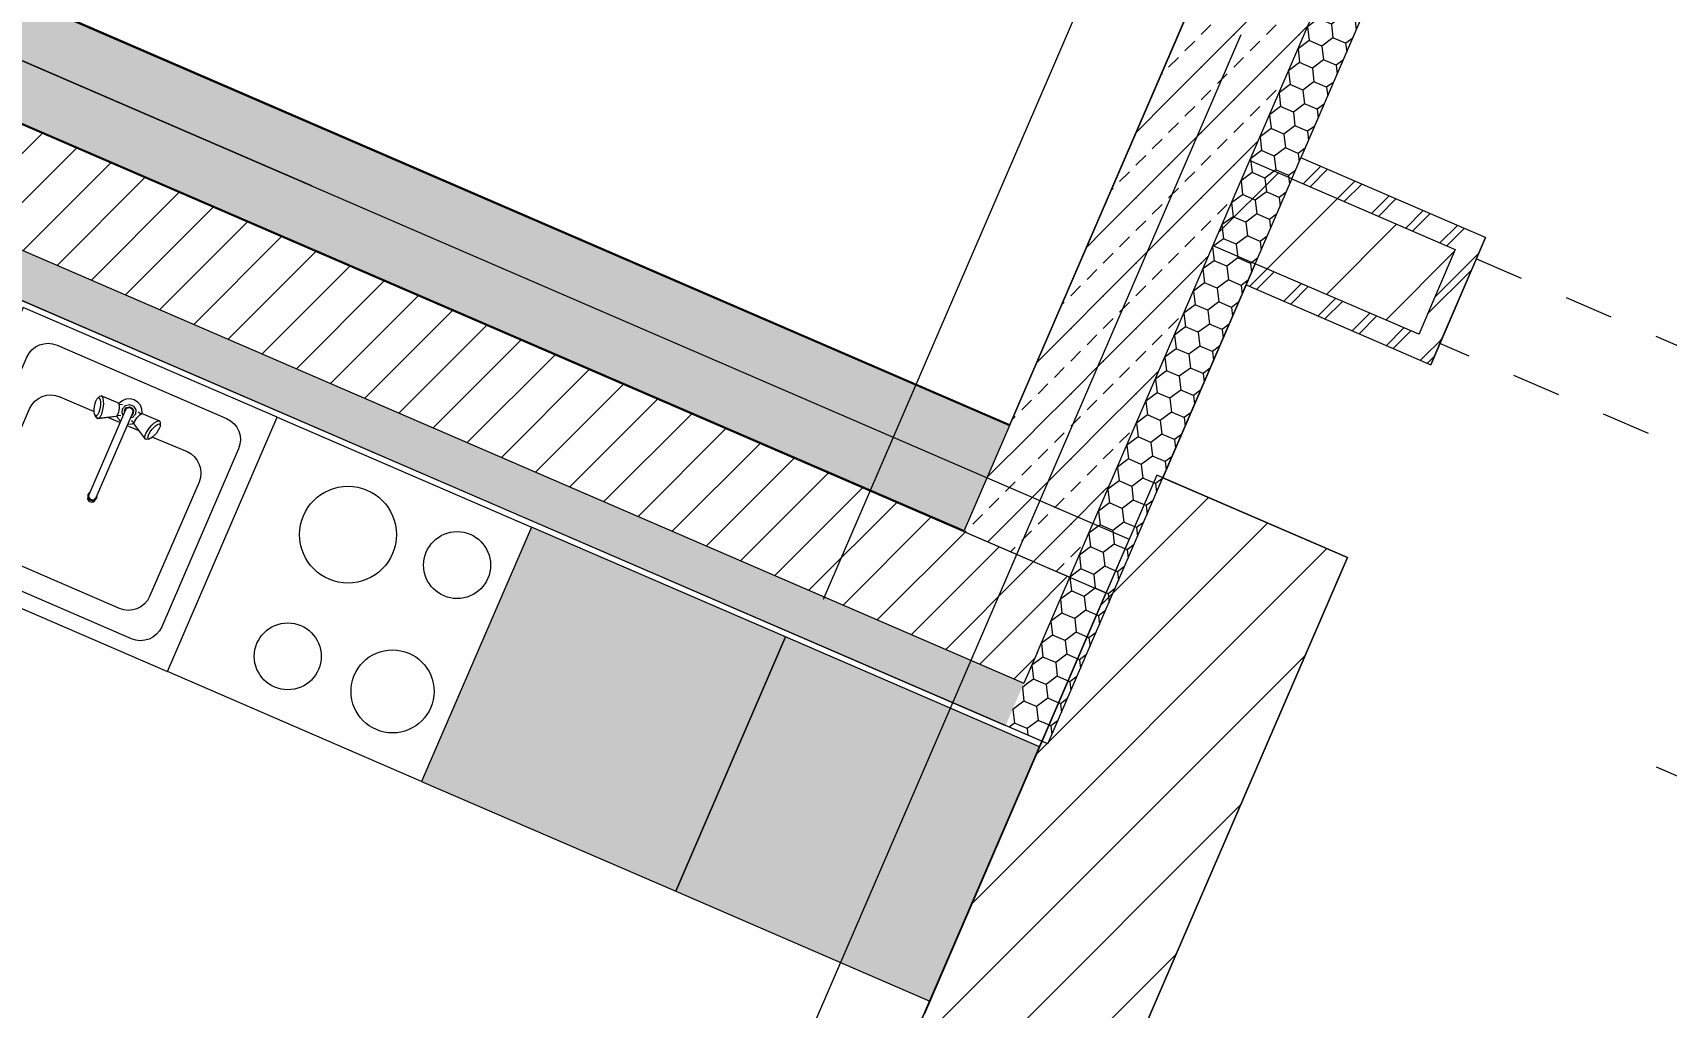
# Model space of a CAD drawing. Header units: millimetres. Extents: x 12535370 to 12566104, y 356204400 to 356234587.
# Drawn here: x 12549352 to 12552893, y 356214511 to 356216622 of the extents above; entities that cross this region are included whole.
import ezdxf
from ezdxf.enums import TextEntityAlignment as Align

# ---------------------------------------------------------------- set-up
doc = ezdxf.new("R2010")
doc.units = ezdxf.units.MM
doc.header["$MEASUREMENT"] = 0
doc.set_wipeout_variables(frame=1)
for name, pattern in [('Dashed', [211.666667, 105.833333, -105.833333]), ('Dot & Dashed', [6702.78, 3527.78, -1763.89, 0, -1411.11]), ('Wipeout_Contour', [1000, 0, -1000])]:
    doc.linetypes.add(name, pattern=pattern)
for name, color, linetype in [('New_010 Aussenwände', 7, 'Continuous'), ('New_015 Innenwände', 7, 'Continuous'), ('New_035 Decken', 7, 'Continuous'), ('New_065 Möbel Einrichtung', 7, 'Continuous'), ('New_080 Raumdefinitionen', 7, 'Continuous'), ('New_110 Bemassungen Ausführung', 7, 'Continuous'), ('New_255 Plangrafiken', 7, 'Continuous'), ('New_290 Raster _ Achsen', 7, 'Continuous'), ('New_Archicad Door Markers', 7, 'Continuous'), ('New_Archicad Doors', 7, 'Continuous')]:
    doc.layers.add(name, color=color, linetype=linetype)
for name, color, linetype, lineweight in [('New_010 Aussenwände_Pen_No__1', 7, 'Continuous', 13), ('New_010 Aussenwände_Pen_No__96', 8, 'Continuous', 13), ('New_015 Innenwände_Pen_No__1', 7, 'Continuous', 13), ('New_035 Decken_Pen_No__1', 7, 'Continuous', 13), ('New_060 Möbel Einbau_Pen_No__1', 7, 'Continuous', 13), ('New_060 Möbel Einbau_Pen_No__18', 255, 'Continuous', 13), ('New_065 Möbel Einrichtung_Pen_No__1', 7, 'Continuous', 13), ('New_110 Bemassungen Ausführung_Pen_No__1', 7, 'Continuous', 13), ('New_255 Plangrafiken_Pen_No__1', 7, 'Continuous', 13), ('New_290 Raster _ Achsen_Pen_No__108', 7, 'Continuous', 13), ('New_Archicad Door Markers_Pen_No__1', 7, 'Continuous', 13), ('New_Archicad Doors_Pen_No__1', 7, 'Continuous', 13)]:
    doc.layers.add(name, color=color, linetype=linetype, lineweight=lineweight)
doc.styles.add('GENERATED_STYLE_1', font='arial.ttf')
doc.dimstyles.new('GENERATED_STYLE__1', dxfattribs={"dimtxt": 125, "dimasz": 47.5, "dimexe": 0.18, "dimexo": 2, "dimgap": 0, "dimtad": 1, "dimlfac": 0.001, "dimzin": 0, "dimdsep": 46, "dimtxsty": 'GENERATED_STYLE_1', "dimblk": 'ARROWHEAD_2', "dimblk1": 'ARROWHEAD_2', "dimblk2": 'ARROWHEAD_2', "dimcen": 0.09, "dimclrd": 7, "dimclre": 7, "dimclrt": 7, "dimadec": 0, "dimazin": 0, "dimtfac": 1, "dimtdec": 4, "dimtmove": 0, "dimatfit": 3, "dimfxl": 1, "dimtolj": 1, "dimtzin": 0, "dimarcsym": 0})
pattern_1 = [(45, (12240439.16, 356160438.356), (-53.033009, 53.033009), [])]
pattern_2 = [(45, (12240439.16, 356160438.36), (-70.710678, 70.710678), [30, -20]), (45, (12240403.8, 356160473.71), (-70.710678, 70.710678), [100, 0])]
pattern_3 = [(156.636459, (12240439.157, 356160438.356), (20.60606, 47.701051), [30, -60]), (156.636459, (12240387.543, 356160432.35), (20.60606, 47.701051), [30, -60]), (216.636459, (12240411.616, 356160450.25), (-31.007292, 41.695897), [30, -60]), (216.636459, (12240391.01, 356160402.55), (-31.007292, 41.695897), [30, -60]), (276.636459, (12240439.157, 356160438.356), (51.613352, 6.005154), [30, -60]), (276.636459, (12240418.55, 356160390.654), (51.613352, 6.005154), [30, -60])]
pattern_4 = [(45, (12240439.16, 356160438.36), (-91.92388, 91.92388), [])]
pattern_5 = [(45, (12240439.16, 356160438.356), (-53.033009, 53.033009), []), (45, (12240428.55, 356160448.96), (-53.033009, 53.033009), [])]

# ---------------------------------------------------------------- blocks, each defined once
blk = doc.blocks.new('Wall_1', base_point=(12546217.9, 356218039.6))
at = {"layer": 'New_010 Aussenwände', "linetype": 'Continuous', "lineweight": 0, "true_color": 0x000000}
h = blk.add_hatch(dxfattribs=at)
h.set_pattern_fill('BETON_BEWEHRT_SN46', color=18, style=0, pattern_type=2)
h.set_pattern_definition(pattern_2)
h.paths.add_polyline_path([(12551468.9, 356215771.3), (12546217.9, 356218039.6), (12546118.8, 356217810.1), (12551369.8, 356215541.8)])
h = blk.add_hatch(dxfattribs=at)
h.set_pattern_fill('BACKSTEIN', color=18, style=0, pattern_type=2)
h.set_pattern_definition(pattern_1)
h.paths.add_polyline_path([(12551528.5, 356215278.7), (12551503.7, 356215483.9), (12545984.9, 356217867.9), (12545818.5, 356217745.3), (12545790.1, 356217679.7), (12551500.1, 356215213.1)])
h = blk.add_hatch(dxfattribs=at)
h.set_pattern_fill('DÄMMSTOFF__POLYSTYROL_EPS', color=18, style=0, pattern_type=2)
h.set_pattern_definition([(66.636458, (12240439.157, 356160438.356), (-47.701051, 20.606061), [30, -60]), (66.636458, (12240433.15, 356160489.97), (-47.701051, 20.606061), [30, -60]), (126.636458, (12240451.053, 356160465.896), (41.695898, 31.007291), [30, -60]), (126.636458, (12240403.35, 356160486.5), (41.695898, 31.007291), [30, -60]), (186.636458, (12240439.157, 356160438.356), (-6.005153, 51.613352), [30, -60]), (186.636458, (12240391.455, 356160458.96), (-6.005153, 51.613352), [30, -60])])
h.paths.add_polyline_path([(12551500.1, 356215213.1), (12545790.1, 356217679.7), (12545750.5, 356217587.9), (12551460.5, 356215121.3)])
h = blk.add_hatch(dxfattribs=at)
h.set_pattern_fill('BACKSTEIN', color=18, style=0, pattern_type=2)
h.set_pattern_definition(pattern_1)
h.paths.add_polyline_path([(12551503.7, 356215483.9), (12551528.5, 356215278.7), (12551599.3, 356215442.6)])
at = {"layer": 'New_010 Aussenwände_Pen_No__1', "color": 7, "linetype": 'Continuous', "lineweight": 13}
for p, q in [((12546118.8, 356217810.1), (12551369.8, 356215541.8)), ((12545790.1, 356217679.7), (12551500.1, 356215213.1)), ((12551369.8, 356215541.8), (12551503.7, 356215483.9)), ((12551503.7, 356215483.9), (12551599.3, 356215442.6)), ((12551528.5, 356215278.7), (12551599.3, 356215442.6)), ((12551528.5, 356215278.7), (12551500.1, 356215213.1))]:
    blk.add_line(p, q, dxfattribs=at)
at = {"layer": 'New_010 Aussenwände_Pen_No__1', "color": 7, "linetype": 'Continuous', "lineweight": 13, "flags": 128}
for points in [[(12551468.9, 356215771.3), (12546217.9, 356218039.6)], [(12545750.5, 356217587.9), (12551460.5, 356215121.3)]]:
    blk.add_lwpolyline(points, dxfattribs=at)
blk = doc.blocks.new('Slab_1', base_point=(12542929.6, 356223038.7))
at = {"layer": 'New_035 Decken_Pen_No__1', "color": 7, "linetype": 'Continuous', "lineweight": 13, "flags": 128}
blk.add_lwpolyline([(12542929.6, 356223038.7), (12541729.5, 356220008.9), (12541917.5, 356219927.7), (12542850.3, 356219524.7), (12542740.1, 356219269.6), (12544695.9, 356218424.8), (12545797.5, 356217948.9), (12545847.8, 356218065.4), (12551728.4, 356215525.1), (12551105.2, 356214084.1), (12556682.6, 356211670.4), (12554963.4, 356223256.1), (12548042.8, 356226245.7), (12550247.8, 356231673.5), (12547059.2, 356232382), (12544971.2, 356227583.3), (12544785.9, 356227658.6), (12543689.8, 356224972.6)], close=True, dxfattribs=at)
blk = doc.blocks.new('Slab_2', base_point=(12541620.1, 356219239.2))
at = {"layer": 'New_035 Decken_Pen_No__1', "color": 7, "linetype": 'Continuous', "lineweight": 13, "flags": 128}
blk.add_lwpolyline([(12541620.1, 356219239.2), (12542552.9, 356218836.2), (12542740.1, 356219269.6), (12545797.5, 356217948.9), (12551678.1, 356215408.6), (12551105.2, 356214084.1), (12556682.6, 356211670.4), (12557509, 356206351.8), (12539437.6, 356214158.4), (12541457.1, 356219318)], close=True, dxfattribs=at)
blk = doc.blocks.new('T Marker 10[19]', base_point=(12552226.5, 356217525.1))
at = {"layer": 'New_Archicad Door Markers_Pen_No__1', "color": 7, "linetype": 'Continuous', "lineweight": 13}
blk.add_line((12553190.4, 356217108.7), (12552226.5, 356217525.1), dxfattribs=at)
at = {"layer": 'New_Archicad Door Markers_Pen_No__1', "color": 7, "lineweight": 13, "style": 'GENERATED_STYLE_1'}
for tag, p in [('AC_WIDO_A_SIZE', (12552781.2, 356217335.2)), ('AC_WIDO_B_SIZE', (12552596.9, 356217179.2))]:
    blk.add_attdef(tag, text='', height=100, rotation=336.6365, dxfattribs=at).set_placement(p, align=Align.BOTTOM_LEFT)
blk = doc.blocks.new('Zargentür_1_Fl 10[1]', base_point=(12240439.2, 356160438.4))
at = {"layer": 'New_Archicad Doors_Pen_No__1', "color": 7, "linetype": 'Continuous', "lineweight": 13}
for p, q in [((12552399.1, 356217962.5), (12552426.9, 356218026.7)), ((12552440.7, 356218020.8), (12552420.9, 356217974.9)), ((12552426.9, 356218026.7), (12552440.7, 356218020.8)), ((12552420.9, 356217974.9), (12552742.2, 356217836.1)), ((12552412.9, 356217956.5), (12552399.1, 356217962.5)), ((12552405, 356217938.2), (12552412.9, 356217956.5)), ((12552707.9, 356217807.3), (12552405, 356217938.2)), ((12552742.2, 356217836.1), (12552762, 356217882)), ((12552775.8, 356217876), (12552748, 356217811.8)), ((12552762, 356217882), (12552775.8, 356217876)), ((12552343.1, 356216962.7), (12552715.9, 356217825.7)), ((12552752.6, 356217809.8), (12552379.8, 356216946.9)), ((12552715.9, 356217825.7), (12552707.9, 356217807.3)), ((12552748, 356217811.8), (12552715.9, 356217825.7)), ((12552715.9, 356217825.7), (12552752.6, 356217809.8)), ((12552752.6, 356217809.8), (12553615.5, 356217437)), ((12551998.6, 356217035.3), (12552026.4, 356217099.6)), ((12552026.4, 356217099.6), (12552040.1, 356217093.6)), ((12552040.1, 356217093.6), (12552048.1, 356217112)), ((12552048.1, 356217112), (12552351, 356216981.1)), ((12552032.2, 356217075.2), (12552012.4, 356217029.3)), ((12552353.5, 356216936.4), (12552032.2, 356217075.2)), ((12552012.4, 356217029.3), (12551998.6, 356217035.3)), ((12552351, 356216981.1), (12552343.1, 356216962.7)), ((12552343.1, 356216962.7), (12552375.2, 356216948.9)), ((12552379.8, 356216946.9), (12552343.1, 356216962.7)), ((12552375.2, 356216948.9), (12552347.5, 356216884.6)), ((12552333.7, 356216890.5), (12552353.5, 356216936.4)), ((12552347.5, 356216884.6), (12552333.7, 356216890.5))]:
    blk.add_line(p, q, dxfattribs=at)
at = {"layer": 'New_Archicad Doors_Pen_No__1', "color": 7, "linetype": 'Dashed', "lineweight": 13}
blk.add_line((12552032.2, 356217075.2), (12552420.9, 356217974.9), dxfattribs=at)
at = {"layer": 'New_Archicad Doors_Pen_No__1', "color": 7, "linetype": 'Continuous', "lineweight": 13}
blk.add_arc((12552752.6, 356217809.8), 940, 246.6365, 336.6365, dxfattribs=at)
at = {"layer": 'New_Archicad Door Markers', "color": 7, "lineweight": 13}
blk.add_blockref('T Marker 10[19]', (12552226.5, 356217525.1), dxfattribs=at).add_auto_attribs({'AC_WIDO_A_SIZE': '90', 'AC_WIDO_B_SIZE': '2,20'})
blk = doc.blocks.new('Wall_9', base_point=(12551468.9, 356215771.3))
at = {"layer": 'New_010 Aussenwände', "linetype": 'Continuous', "lineweight": 0, "true_color": 0x000000}
h = blk.add_hatch(dxfattribs=at)
h.set_pattern_fill('DÄMMSTOFF__POLYSTYROL_EPS', color=18, style=0, pattern_type=2)
h.set_pattern_definition(pattern_3)
h.paths.add_polyline_path([(12553463.1, 356219757.2), (12553554.9, 356219717.6), (12553654.1, 356219947.1), (12553562.3, 356219986.7)])
h = blk.add_hatch(dxfattribs=at)
h.set_pattern_fill('BETON_BEWEHRT_SN46', color=18, style=0, pattern_type=2)
h.set_pattern_definition(pattern_2)
h.paths.add_polyline_path([(12552650.4, 356217875.8), (12553463.1, 356219757.2), (12553233.6, 356219856.4), (12552420.9, 356217974.9)])
h = blk.add_hatch(dxfattribs=at)
h.set_pattern_fill('DÄMMSTOFF__POLYSTYROL_EPS', color=18, style=0, pattern_type=2)
h.set_pattern_definition(pattern_3)
h.paths.add_polyline_path([(12552742.2, 356217836.1), (12553554.9, 356219717.6), (12553463.1, 356219757.2), (12552650.4, 356217875.8)])
h = blk.add_hatch(dxfattribs=at)
h.set_pattern_fill('BETON_BEWEHRT_SN46', color=18, style=0, pattern_type=2)
h.set_pattern_definition(pattern_2)
h.paths.add_polyline_path([(12551468.9, 356215771.3), (12551698.4, 356215672.1), (12552261.7, 356216976.1), (12552032.2, 356217075.2)])
h = blk.add_hatch(dxfattribs=at)
h.set_pattern_fill('DÄMMSTOFF__POLYSTYROL_EPS', color=18, style=0, pattern_type=2)
h.set_pattern_definition(pattern_3)
h.paths.add_polyline_path([(12551591.9, 356215173.5), (12552353.5, 356216936.4), (12552261.7, 356216976.1), (12551528.5, 356215278.7), (12551538.4, 356215196.6)])
h = blk.add_hatch(dxfattribs=at)
h.set_pattern_fill('BETON_BEWEHRT_SN46', color=18, style=0, pattern_type=2)
h.set_pattern_definition(pattern_2)
h.paths.add_polyline_path([(12551468.9, 356215771.3), (12551369.8, 356215541.8), (12551503.7, 356215483.9)])
h = blk.add_hatch(dxfattribs=at)
h.set_pattern_fill('BETON_BEWEHRT_SN46', color=18, style=0, pattern_type=2)
h.set_pattern_definition(pattern_2)
h.paths.add_polyline_path([(12551468.9, 356215771.3), (12551503.7, 356215483.9), (12551599.3, 356215442.6), (12551698.4, 356215672.1)])
h = blk.add_hatch(dxfattribs=at)
h.set_pattern_fill('DÄMMSTOFF__POLYSTYROL_EPS', color=18, style=0, pattern_type=2)
h.set_pattern_definition(pattern_3)
h.paths.add_polyline_path([(12551500.1, 356215213.1), (12551538.4, 356215196.6), (12551528.5, 356215278.7)])
h = blk.add_hatch(dxfattribs=at)
h.set_pattern_fill('DÄMMSTOFF__POLYSTYROL_EPS', color=18, style=0, pattern_type=2)
h.set_pattern_definition(pattern_3)
h.paths.add_polyline_path([(12551500.1, 356215213.1), (12551460.5, 356215121.3), (12551552.3, 356215081.7), (12551538.4, 356215196.6)])
h = blk.add_hatch(dxfattribs=at)
h.set_pattern_fill('DÄMMSTOFF__POLYSTYROL_EPS', color=18, style=0, pattern_type=2)
h.set_pattern_definition(pattern_3)
h.paths.add_polyline_path([(12551591.9, 356215173.5), (12551538.4, 356215196.6), (12551552.3, 356215081.7)])
at = {"layer": 'New_010 Aussenwände_Pen_No__1', "color": 7, "linetype": 'Continuous', "lineweight": 13}
for p, q in [((12553562.3, 356219986.7), (12553463.1, 356219757.2)), ((12553554.9, 356219717.6), (12553654.1, 356219947.1)), ((12552650.4, 356217875.8), (12553463.1, 356219757.2)), ((12552742.2, 356217836.1), (12552420.9, 356217974.9)), ((12552353.5, 356216936.4), (12552032.2, 356217075.2)), ((12551698.4, 356215672.1), (12552261.7, 356216976.1)), ((12551599.3, 356215442.6), (12551698.4, 356215672.1)), ((12551369.8, 356215541.8), (12551503.7, 356215483.9)), ((12551503.7, 356215483.9), (12551599.3, 356215442.6)), ((12551528.5, 356215278.7), (12551599.3, 356215442.6)), ((12551528.5, 356215278.7), (12551500.1, 356215213.1))]:
    blk.add_line(p, q, dxfattribs=at)
at = {"layer": 'New_010 Aussenwände_Pen_No__1', "color": 7, "linetype": 'Continuous', "lineweight": 13, "flags": 128}
for points in [[(12553233.6, 356219856.4), (12552420.9, 356217974.9)], [(12552742.2, 356217836.1), (12553554.9, 356219717.6)], [(12552032.2, 356217075.2), (12551468.9, 356215771.3)], [(12551552.3, 356215081.7), (12552353.5, 356216936.4)], [(12551552.3, 356215081.7), (12551460.5, 356215121.3)]]:
    blk.add_lwpolyline(points, dxfattribs=at)
at = {"layer": 'New_Archicad Doors', "color": 7, "linetype": 'Continuous', "lineweight": 13}
blk.add_blockref('Zargentür_1_Fl 10[1]', (12240439.2, 356160438.4), dxfattribs=at)
blk = doc.blocks.new('Wall_22', base_point=(12551989.1, 356216345))
at = {"layer": 'New_010 Aussenwände_Pen_No__96', "linetype": 'Continuous', "lineweight": 13}
h = blk.add_hatch(dxfattribs=at)
h.set_pattern_fill('COMMON_BRICK', color=8, style=0, pattern_type=2)
h.set_pattern_definition(pattern_4)
h.paths.add_polyline_path([(12551909.8, 356216161.4), (12552355.6, 356215968.9), (12552434.9, 356216152.5), (12551989.1, 356216345)])
at = {"layer": 'New_010 Aussenwände_Pen_No__1', "color": 7, "linetype": 'Continuous', "lineweight": 13, "flags": 128}
for points in [[(12552434.9, 356216152.5), (12551989.1, 356216345)], [(12551909.8, 356216161.4), (12552355.6, 356215968.9)]]:
    blk.add_lwpolyline(points, dxfattribs=at)
blk = doc.blocks.new('Wall_24', base_point=(12552201.4, 356215485.2))
at = {"layer": 'New_010 Aussenwände_Pen_No__96', "linetype": 'Continuous', "lineweight": 13}
h = blk.add_hatch(dxfattribs=at)
h.set_pattern_fill('COMMON_BRICK', color=8, style=0, pattern_type=2)
h.set_pattern_definition(pattern_4)
h.paths.add_polyline_path([(12551788.3, 356215663.7), (12551284.3, 356214496.9), (12551697.4, 356214318.5), (12552201.4, 356215485.2)])
at = {"layer": 'New_010 Aussenwände_Pen_No__1', "color": 7, "linetype": 'Continuous', "lineweight": 13, "flags": 128}
for points in [[(12551788.3, 356215663.7), (12551284.3, 356214496.9)], [(12552201.4, 356215485.2), (12551788.3, 356215663.7)], [(12551697.4, 356214318.5), (12552201.4, 356215485.2)]]:
    blk.add_lwpolyline(points, dxfattribs=at)
blk = doc.blocks.new('Wall_34', base_point=(12546218.7, 356218041.4))
at = {"layer": 'New_015 Innenwände_Pen_No__1', "color": 7, "linetype": 'Continuous', "lineweight": 13, "flags": 128}
for points in [[(12551469.7, 356215773), (12546218.7, 356218041.4)], [(12546119.5, 356217811.9), (12551370.5, 356215543.5)], [(12551469.7, 356215773), (12551370.5, 356215543.5)]]:
    blk.add_lwpolyline(points, dxfattribs=at)
blk = doc.blocks.new('Wall_39', base_point=(12551680.3, 356216260.6))
at = {"color": 254, "linetype": 'Wipeout_Contour', "lineweight": 0, "ltscale": 1069311098.515222}
blk.add_wipeout([(12552401.7, 356215948.9), (12552355.8, 356215968.8), (12552381.9, 356215903)], dxfattribs=at).dxf.layer = 'New_015 Innenwände'
at = {"layer": 'New_015 Innenwände', "linetype": 'Continuous', "lineweight": 0, "true_color": 0x000000}
h = blk.add_hatch(dxfattribs=at)
h.set_pattern_fill('INSULATION', color=18, style=0, pattern_type=2)
h.set_pattern_definition(pattern_5)
h.paths.add_polyline_path([(12552401.7, 356215948.9), (12552355.8, 356215968.8), (12552381.9, 356215903)])
at = {"color": 254, "linetype": 'Wipeout_Contour', "lineweight": 0, "ltscale": 1069311069.752889}
blk.add_wipeout([(12552355.8, 356215968.8), (12552336, 356215922.9), (12552381.9, 356215903)], dxfattribs=at).dxf.layer = 'New_015 Innenwände'
at = {"layer": 'New_015 Innenwände', "linetype": 'Continuous', "lineweight": 0, "true_color": 0x000000}
h = blk.add_hatch(dxfattribs=at)
h.set_pattern_fill('INSULATION', color=18, style=0, pattern_type=2)
h.set_pattern_definition(pattern_5)
h.paths.add_polyline_path([(12552355.8, 356215968.8), (12552336, 356215922.9), (12552381.9, 356215903)])
at = {"layer": 'New_015 Innenwände_Pen_No__1', "color": 7, "linetype": 'Continuous', "lineweight": 13, "flags": 128}
blk.add_lwpolyline([(12552381.9, 356215903), (12552401.7, 356215948.9)], dxfattribs=at)
at = {"color": 254, "linetype": 'Wipeout_Contour', "lineweight": 0, "ltscale": 1425748429.468502}
blk.add_wipeout([(12552355.8, 356215968.8), (12552001.6, 356216121.8), (12551981.8, 356216075.9), (12552336, 356215922.9)], dxfattribs=at).dxf.layer = 'New_015 Innenwände'
at = {"layer": 'New_015 Innenwände', "linetype": 'Continuous', "lineweight": 0, "true_color": 0x000000}
h = blk.add_hatch(dxfattribs=at)
h.set_pattern_fill('INSULATION', color=18, style=0, pattern_type=2)
h.set_pattern_definition(pattern_5)
h.paths.add_polyline_path([(12552355.8, 356215968.8), (12552001.6, 356216121.8), (12551981.8, 356216075.9), (12552336, 356215922.9)])
at = {"layer": 'New_015 Innenwände_Pen_No__1', "color": 7, "linetype": 'Continuous', "lineweight": 13, "flags": 128}
for points in [[(12552001.6, 356216121.8), (12551981.8, 356216075.9)], [(12552355.8, 356215968.8), (12552001.6, 356216121.8)], [(12551981.8, 356216075.9), (12552381.9, 356215903)]]:
    blk.add_lwpolyline(points, dxfattribs=at)
blk = doc.blocks.new('Wall_40', base_point=(12552355.8, 356215968.8))
at = {"color": 254, "linetype": 'Wipeout_Contour', "lineweight": 0, "ltscale": 1069311815.14626}
blk.add_wipeout([(12552455, 356216198.3), (12552435.1, 356216152.4), (12552500.9, 356216178.4)], dxfattribs=at).dxf.layer = 'New_015 Innenwände'
at = {"layer": 'New_015 Innenwände', "linetype": 'Continuous', "lineweight": 0, "true_color": 0x000000}
h = blk.add_hatch(dxfattribs=at)
h.set_pattern_fill('INSULATION', color=18, style=0, pattern_type=2)
h.set_pattern_definition(pattern_5)
h.paths.add_polyline_path([(12552455, 356216198.3), (12552435.1, 356216152.4), (12552500.9, 356216178.4)])
at = {"color": 254, "linetype": 'Wipeout_Contour', "lineweight": 0, "ltscale": 1069311750.226733}
blk.add_wipeout([(12552435.1, 356216152.4), (12552481, 356216132.5), (12552500.9, 356216178.4)], dxfattribs=at).dxf.layer = 'New_015 Innenwände'
at = {"layer": 'New_015 Innenwände', "linetype": 'Continuous', "lineweight": 0, "true_color": 0x000000}
h = blk.add_hatch(dxfattribs=at)
h.set_pattern_fill('INSULATION', color=18, style=0, pattern_type=2)
h.set_pattern_definition(pattern_5)
h.paths.add_polyline_path([(12552435.1, 356216152.4), (12552481, 356216132.5), (12552500.9, 356216178.4)])
at = {"layer": 'New_015 Innenwände_Pen_No__1', "color": 7, "linetype": 'Continuous', "lineweight": 13, "flags": 128}
blk.add_lwpolyline([(12552500.9, 356216178.4), (12552455, 356216198.3)], dxfattribs=at)
at = {"color": 254, "linetype": 'Wipeout_Contour', "lineweight": 0, "ltscale": 1425748577.880363}
blk.add_wipeout([(12552401.7, 356215948.9), (12552481, 356216132.5), (12552435.1, 356216152.4), (12552355.8, 356215968.8)], dxfattribs=at).dxf.layer = 'New_015 Innenwände'
at = {"layer": 'New_015 Innenwände', "linetype": 'Continuous', "lineweight": 0, "true_color": 0x000000}
h = blk.add_hatch(dxfattribs=at)
h.set_pattern_fill('INSULATION', color=18, style=0, pattern_type=2)
h.set_pattern_definition(pattern_5)
h.paths.add_polyline_path([(12552401.7, 356215948.9), (12552481, 356216132.5), (12552435.1, 356216152.4), (12552355.8, 356215968.8)])
at = {"layer": 'New_015 Innenwände_Pen_No__1', "color": 7, "linetype": 'Continuous', "lineweight": 13, "flags": 128}
for points in [[(12552401.7, 356215948.9), (12552500.9, 356216178.4)], [(12552435.1, 356216152.4), (12552355.8, 356215968.8)]]:
    blk.add_lwpolyline(points, dxfattribs=at)
blk = doc.blocks.new('Wall_41', base_point=(12552435.1, 356216152.4))
at = {"color": 254, "linetype": 'Wipeout_Contour', "lineweight": 0, "ltscale": 1425749360.871552}
blk.add_wipeout([(12552455, 356216198.3), (12552100.7, 356216351.3), (12552080.9, 356216305.4), (12552435.1, 356216152.4)], dxfattribs=at).dxf.layer = 'New_015 Innenwände'
at = {"layer": 'New_015 Innenwände', "linetype": 'Continuous', "lineweight": 0, "true_color": 0x000000}
h = blk.add_hatch(dxfattribs=at)
h.set_pattern_fill('INSULATION', color=18, style=0, pattern_type=2)
h.set_pattern_definition(pattern_5)
h.paths.add_polyline_path([(12552455, 356216198.3), (12552100.7, 356216351.3), (12552080.9, 356216305.4), (12552435.1, 356216152.4)])
at = {"layer": 'New_015 Innenwände_Pen_No__1', "color": 7, "linetype": 'Continuous', "lineweight": 13, "flags": 128}
for points in [[(12552080.9, 356216305.4), (12552100.7, 356216351.3)], [(12552455, 356216198.3), (12552100.7, 356216351.3)], [(12552080.9, 356216305.4), (12552435.1, 356216152.4)]]:
    blk.add_lwpolyline(points, dxfattribs=at)
blk = doc.blocks.new('Kochfeld_Einbau 10[41]', base_point=(12550313.6, 356215275.8))
at = {"layer": 'New_065 Möbel Einrichtung_Pen_No__1', "color": 7, "linetype": 'Continuous', "lineweight": 13}
for p, q in [((12549643.8, 356215238.3), (12549881.7, 356215789.1)), ((12549881.7, 356215789.1), (12550432.5, 356215551.2)), ((12550432.5, 356215551.2), (12550194.6, 356215000.4)), ((12550194.6, 356215000.4), (12549643.8, 356215238.3))]:
    blk.add_line(p, q, dxfattribs=at)
for centre, radius in [((12550035, 356215534.8), 105), ((12550271.5, 356215468.9), 72.5), ((12549904.5, 356215271.2), 72.5), ((12550131.6, 356215195.3), 90)]:
    blk.add_circle(centre, radius, dxfattribs=at)
blk = doc.blocks.new('Standard grid marker[59]', base_point=(12539645.8, 356220744.6))
at = {"layer": 'New_290 Raster _ Achsen_Pen_No__108', "color": 7, "linetype": 'Dot & Dashed', "lineweight": 13}
blk.add_line((12540563.8, 356220348), (12561567.2, 356211274.9), dxfattribs=at)
at = {"layer": 'New_290 Raster _ Achsen_Pen_No__108', "color": 7, "lineweight": 13, "style": 'GENERATED_STYLE_1'}
for tag, p in [('AC_MarkerText_1_0', (12539528.5, 356220880.1)), ('AC_MarkerText_1_1', (12562689.2, 356210875))]:
    blk.add_attdef(tag, text='', height=150, rotation=336.6365, dxfattribs=at).set_placement(p, align=Align.TOP_CENTER)
blk = doc.blocks.new('Standard grid marker[63]', base_point=(12557683.4, 356229842.1))
at = {"layer": 'New_290 Raster _ Achsen_Pen_No__108', "color": 7, "linetype": 'Dot & Dashed', "lineweight": 13}
blk.add_line((12557286.9, 356228924.1), (12549224.7, 356210261), dxfattribs=at)
at = {"layer": 'New_290 Raster _ Achsen_Pen_No__108', "color": 7, "lineweight": 13, "style": 'GENERATED_STYLE_1'}
for tag, p in [('AC_MarkerText_1_0', (12557796.2, 356230068.8)), ('AC_MarkerText_1_1', (12548802.1, 356209248.4))]:
    blk.add_attdef(tag, text='', height=150, rotation=336.6365, dxfattribs=at).set_placement(p, align=Align.TOP_CENTER)
blk = doc.blocks.new('Polyline_1', base_point=(12548328.9, 356209439.6))
at = {"layer": 'New_255 Plangrafiken_Pen_No__1', "color": 7, "linetype": 'Dot & Dashed', "lineweight": 13, "flags": 128}
blk.add_lwpolyline([(12548328.9, 356209439.6), (12548467.2, 356209379.9), (12555622.5, 356225943.9), (12555614.4, 356225947.5)], dxfattribs=at)
blk = doc.blocks.new('*D279', base_point=(12240439.2, 356160438.4))
at = {"layer": 'New_110 Bemassungen Ausführung_Pen_No__1', "color": 7, "linetype": 'Continuous', "lineweight": 13, "transparency": 16777216}
for p, q in [((12543926.8, 356216644.6), (12545028.5, 356216168.7)), ((12545009.9, 356216125.7), (12545047, 356216211.7)), ((12545057.4, 356216190.2), (12544999.5, 356216147.2)), ((12545028.5, 356216168.7), (12550908.4, 356213628.7)), ((12550889.8, 356213585.6), (12550927, 356213671.7)), ((12550937.4, 356213650.2), (12550879.5, 356213607.1))]:
    blk.add_line(p, q, dxfattribs=at)
at = {"layer": 'New_110 Bemassungen Ausführung_Pen_No__1', "color": 7, "lineweight": 13, "transparency": 16777216, "insert": (12547784.4, 356214972.8), "char_height": 125, "attachment_point": 7, "rotation": 336.6365, "style": 'GENERATED_STYLE_1'}
blk.add_mtext('\\A1;{\\pql;\\fArial|b0|i0|c0|p0;\\W1.000000;6,40\\fArial|b0|i0|c0|p0;\\W1.000000;\\A1{\\H.66x;\\S5^  ;}}', dxfattribs=at)
blk = doc.blocks.new('ARROWHEAD_2')
at = {"color": 0, "linetype": 'Continuous', "lineweight": 0}
for p, q in [((0, 0), (-1, 0)), ((-0.378, -0.655), (0.378, 0.655))]:
    blk.add_line(p, q, dxfattribs=at)
blk = doc.blocks.new('*D316', base_point=(12240439.2, 356160438.4))
at = {"layer": 'New_110 Bemassungen Ausführung_Pen_No__1', "color": 7, "linetype": 'Continuous', "lineweight": 13, "transparency": 16777216}
for p, q in [((12549041.8, 356216276), (12549141, 356216505.5)), ((12547828.4, 356213469.7), (12549041.8, 356216276)), ((12549084.8, 356216257.4), (12548998.8, 356216294.6)), ((12549020.3, 356216305), (12549063.3, 356216247.1)), ((12547871.4, 356213451.1), (12547785.4, 356213488.3)), ((12547806.9, 356213498.7), (12547849.9, 356213440.7)), ((12547630, 356213010.8), (12547828.4, 356213469.7))]:
    blk.add_line(p, q, dxfattribs=at)
at = {"layer": 'New_110 Bemassungen Ausführung_Pen_No__1', "color": 7, "lineweight": 13, "transparency": 16777216, "insert": (12548361, 356214688.9), "char_height": 125, "attachment_point": 7, "rotation": 66.6173, "style": 'GENERATED_STYLE_1'}
blk.add_mtext('\\A1;{\\pql;\\fArial|b0|i0|c0|p0;\\W1.000000;3,05\\fArial|b0|i0|c0|p0;\\W1.000000;\\A1{\\H.66x;\\S5^  ;}}', dxfattribs=at)
blk = doc.blocks.new('*D317', base_point=(12240439.2, 356160438.4))
at = {"layer": 'New_110 Bemassungen Ausführung_Pen_No__1', "color": 7, "linetype": 'Continuous', "lineweight": 13, "transparency": 16777216}
for p, q in [((12549119.5, 356216534.5), (12549162.5, 356216476.6)), ((12549041.8, 356216276), (12549141, 356216505.5)), ((12549020.3, 356216305), (12549063.3, 356216247.1))]:
    blk.add_line(p, q, dxfattribs=at)
at = {"layer": 'New_110 Bemassungen Ausführung_Pen_No__1', "color": 7, "lineweight": 13, "transparency": 16777216, "insert": (12549030.6, 356216313.2), "char_height": 125, "attachment_point": 7, "rotation": 66.6173, "style": 'GENERATED_STYLE_1'}
blk.add_mtext('\\A1;{\\pql;\\fArial|b0|i0|c0|p0;\\W1.000000;25}', dxfattribs=at)
blk = doc.blocks.new('*D318', base_point=(12240439.2, 356160438.4))
at = {"layer": 'New_110 Bemassungen Ausführung_Pen_No__1', "color": 7, "linetype": 'Continuous', "lineweight": 13, "transparency": 16777216}
for p, q in [((12549141, 356216505.5), (12549240.2, 356216734.9)), ((12549283.2, 356216716.3), (12549197.2, 356216753.5)), ((12549261.7, 356216705.9), (12549218.7, 356216763.9)), ((12549240.2, 356216734.9), (12549252.3, 356216763)), ((12549184, 356216486.9), (12549098, 356216524.1)), ((12549119.5, 356216534.5), (12549162.5, 356216476.6)), ((12549041.8, 356216276), (12549141, 356216505.5))]:
    blk.add_line(p, q, dxfattribs=at)
at = {"layer": 'New_110 Bemassungen Ausführung_Pen_No__1', "color": 7, "lineweight": 13, "transparency": 16777216, "insert": (12549129.8, 356216542.6), "char_height": 125, "attachment_point": 7, "rotation": 66.6173, "style": 'GENERATED_STYLE_1'}
blk.add_mtext('\\A1;{\\pql;\\fArial|b0|i0|c0|p0;\\W1.000000;25}', dxfattribs=at)

msp = doc.modelspace()

# ---------------------------------------------------------------- hatches: boundary and pattern name
at = {"layer": 'New_060 Möbel Einbau_Pen_No__18', "linetype": 'Continuous', "lineweight": 13}
for points in [[(12550194.567, 356215000.354), (12550745.371, 356214762.416), (12550983.309, 356215313.22), (12550432.505, 356215551.158)], [(12550745.371, 356214762.416), (12551296.175, 356214524.477), (12551534.113, 356215075.282), (12550983.309, 356215313.22)]]:
    msp.add_hatch(color=255, dxfattribs=at).paths.add_polyline_path(points)

# ---------------------------------------------------------------- linework, layer by layer
at = {"layer": 'New_060 Möbel Einbau_Pen_No__1', "color": 7, "linetype": 'Continuous', "lineweight": 13, "flags": 128}
for points in [[(12550194.567, 356215000.354), (12550745.371, 356214762.416), (12550983.309, 356215313.22), (12550432.505, 356215551.158)], [(12550745.371, 356214762.416), (12551296.175, 356214524.477), (12551534.113, 356215075.282), (12550983.309, 356215313.22)]]:
    msp.add_lwpolyline(points, close=True, dxfattribs=at)
at = {"layer": 'New_080 Raumdefinitionen', "color": 21, "linetype": 'Continuous', "lineweight": 0, "true_color": 0xffa8a8, "flags": 128}
for points in [[(12549631.414, 356217872.205), (12549155.538, 356216770.597), (12551468.916, 356215771.256), (12553233.625, 356219856.388), (12550919.013, 356220852.935)], [(12551697.381, 356214318.484), (12553303.894, 356213624.497), (12554345.307, 356216035.267), (12554437.107, 356215995.611), (12554179.341, 356215398.906), (12555648.953, 356214764.058), (12555906.701, 356215360.718), (12555651.331, 356217004.212), (12552896.812, 356218194.118), (12552100.742, 356216351.292), (12552500.856, 356216178.45), (12552381.887, 356215903.048), (12551981.773, 356216075.89), (12551801.279, 356215658.063), (12552201.393, 356215485.221)], [(12544556.115, 356218101.27), (12542390.616, 356213088.348), (12557257.782, 356206665.979), (12556464.903, 356211768.801), (12551105.173, 356214084.116), (12551539.29, 356215087.265)]]:
    msp.add_lwpolyline(points, close=True, dxfattribs=at)
at = {"layer": 'New_255 Plangrafiken_Pen_No__1', "color": 7, "linetype": 'Continuous', "lineweight": 13}
for p, q in [((12549484.913, 356215806.461), (12549485.513, 356215812.62)), ((12549485.513, 356215812.62), (12549486.711, 356215818.69)), ((12549486.711, 356215818.69), (12549488.391, 356215824.079)), ((12549488.391, 356215824.079), (12549490.387, 356215828.257)), ((12549490.387, 356215828.257), (12549492.505, 356215830.817)), ((12549497.429, 356215834.9), (12549492.505, 356215830.817)), ((12549492.505, 356215830.817), (12549494.537, 356215831.508)), ((12549494.537, 356215831.508), (12549496.284, 356215830.262)), ((12549496.284, 356215830.262), (12549497.575, 356215827.201)), ((12549497.429, 356215834.9), (12549499.969, 356215835.763)), ((12549497.575, 356215827.201), (12549498.284, 356215822.624)), ((12549498.342, 356215816.98), (12549497.742, 356215810.822)), ((12549498.284, 356215822.624), (12549498.342, 356215816.98)), ((12549499.969, 356215835.763), (12549502.153, 356215834.205)), ((12549536.152, 356215820.336), (12549499.969, 356215835.763)), ((12549502.153, 356215834.205), (12549503.767, 356215830.379)), ((12549503.767, 356215830.379), (12549504.653, 356215824.658)), ((12549504.725, 356215817.604), (12549503.976, 356215809.905)), ((12549504.653, 356215824.658), (12549504.725, 356215817.604)), ((12549536.152, 356215820.336), (12549537.462, 356215819.401)), ((12549537.462, 356215819.401), (12549538.431, 356215817.106)), ((12549538.014, 356215818.094), (12549539.302, 356215820.126)), ((12549538.431, 356215817.106), (12549538.963, 356215813.673)), ((12549546.119, 356215815.839), (12549538.453, 356215816.966)), ((12549538.963, 356215813.673), (12549539.006, 356215809.44)), ((12549539.302, 356215820.126), (12549546.048, 356215825.714)), ((12549546.048, 356215825.714), (12549554.191, 356215828.944)), ((12549546.546, 356215807.571), (12549552.673, 356215814.529)), ((12549552.673, 356215814.529), (12549561.719, 356215816.557)), ((12549554.191, 356215828.944), (12549562.934, 356215829.5)), ((12549555.221, 356215810.226), (12549561.251, 356215811.578)), ((12549561.251, 356215811.578), (12549566.925, 356215809.128)), ((12549561.719, 356215816.557), (12549570.229, 356215812.88)), ((12549562.934, 356215829.5), (12549571.42, 356215827.326)), ((12549570.229, 356215812.88), (12549574.953, 356215804.904)), ((12549571.42, 356215827.326), (12549578.82, 356215822.637)), ((12549578.82, 356215822.637), (12549584.408, 356215815.891)), ((12549584.408, 356215815.891), (12549587.638, 356215807.748)), ((12549552.513, 356215804.993), (12549473.168, 356215621.315)), ((12549484.971, 356215800.817), (12549484.913, 356215806.461)), ((12549485.68, 356215796.241), (12549484.971, 356215800.817)), ((12549486.972, 356215793.18), (12549485.68, 356215796.241)), ((12549490.512, 356215787.853), (12549486.972, 356215793.18)), ((12549488.719, 356215791.933), (12549486.972, 356215793.18)), ((12549490.751, 356215792.624), (12549488.719, 356215791.933)), ((12549568.12, 356215798.251), (12549488.774, 356215614.574)), ((12549492.696, 356215786.295), (12549490.512, 356215787.853)), ((12549492.868, 356215795.184), (12549490.751, 356215792.624)), ((12549531.788, 356215790.655), (12549492.696, 356215786.295)), ((12549495.236, 356215787.158), (12549492.696, 356215786.295)), ((12549494.865, 356215799.363), (12549492.868, 356215795.184)), ((12549496.544, 356215804.751), (12549494.865, 356215799.363)), ((12549497.883, 356215790.358), (12549495.236, 356215787.158)), ((12549497.742, 356215810.822), (12549496.544, 356215804.751)), ((12549500.379, 356215795.582), (12549497.883, 356215790.358)), ((12549502.478, 356215802.317), (12549500.379, 356215795.582)), ((12549503.976, 356215809.905), (12549502.478, 356215802.317)), ((12549540.617, 356215777.453), (12549514.515, 356215788.728)), ((12549533.312, 356215791.173), (12549531.788, 356215790.655)), ((12549534.901, 356215793.093), (12549533.312, 356215791.173)), ((12549536.225, 356215787.354), (12549534.257, 356215792.315)), ((12549536.398, 356215796.227), (12549534.901, 356215793.093)), ((12549542.578, 356215792.101), (12549534.962, 356215793.221)), ((12549541.813, 356215780.607), (12549536.225, 356215787.354)), ((12549537.657, 356215800.268), (12549536.398, 356215796.227)), ((12549538.556, 356215804.821), (12549537.657, 356215800.268)), ((12549539.006, 356215809.44), (12549538.556, 356215804.821)), ((12549541.944, 356215780.525), (12549541.813, 356215780.607)), ((12549545.68, 356215798.341), (12549546.546, 356215807.571)), ((12549547.97, 356215794.475), (12549545.68, 356215798.341)), ((12549550.683, 356215800.755), (12549551.136, 356215805.588)), ((12549551.136, 356215805.588), (12549555.221, 356215810.226)), ((12549552.513, 356215804.993), (12549555.985, 356215808.936)), ((12549555.985, 356215808.936), (12549561.111, 356215810.085)), ((12549561.111, 356215810.085), (12549565.934, 356215808.002)), ((12549567.96, 356215788.716), (12549563.576, 356215787.733)), ((12549565.544, 356215782.18), (12549571.58, 356215777.402)), ((12549565.934, 356215808.002), (12549568.611, 356215803.482)), ((12549569.497, 356215797.657), (12549566.289, 356215794.013)), ((12549571.403, 356215776.268), (12549566.442, 356215774.3)), ((12549566.925, 356215809.128), (12549570.074, 356215803.81)), ((12549574.087, 356215795.674), (12549567.96, 356215788.716)), ((12549568.611, 356215803.482), (12549568.12, 356215798.251)), ((12549570.074, 356215803.81), (12549569.497, 356215797.657)), ((12549571.219, 356215774.798), (12549571.528, 356215777.271)), ((12549571.528, 356215777.271), (12549572.784, 356215780.509)), ((12549572.784, 356215780.509), (12549574.863, 356215784.196)), ((12549574.953, 356215804.904), (12549574.087, 356215795.674)), ((12549574.863, 356215784.196), (12549577.562, 356215787.972)), ((12549577.562, 356215787.972), (12549580.617, 356215791.465)), ((12549580.4, 356215801.03), (12549586.475, 356215796.221)), ((12549580.617, 356215791.465), (12549583.728, 356215794.335)), ((12549583.728, 356215794.335), (12549586.592, 356215796.301)), ((12549586.592, 356215796.301), (12549588.927, 356215797.169)), ((12549588.194, 356215799.005), (12549587.597, 356215796.675)), ((12549587.638, 356215807.748), (12549588.194, 356215799.005)), ((12549588.927, 356215797.169), (12549590.506, 356215796.856)), ((12549590.506, 356215796.856), (12549626.541, 356215781.086)), ((12549610.059, 356215772.101), (12549615.245, 356215776.885)), ((12549615.245, 356215776.885), (12549620.017, 356215780.161)), ((12549620.017, 356215780.161), (12549623.91, 356215781.608)), ((12549623.91, 356215781.608), (12549626.541, 356215781.086)), ((12549626.541, 356215781.086), (12549627.654, 356215778.645)), ((12549627.654, 356215778.645), (12549628.056, 356215772.261)), ((12549582.325, 356215759.436), (12549556.223, 356215770.711)), ((12549557.699, 356215773.745), (12549557.55, 356215773.783)), ((12549566.442, 356215774.3), (12549557.699, 356215773.745)), ((12549571.887, 356215773.333), (12549571.219, 356215774.798)), ((12549571.887, 356215773.333), (12549595.509, 356215741.882)), ((12549594.396, 356215744.323), (12549594.912, 356215748.444)), ((12549595.509, 356215741.882), (12549594.396, 356215744.323)), ((12549594.912, 356215748.444), (12549597.004, 356215753.841)), ((12549598.14, 356215741.359), (12549595.509, 356215741.882)), ((12549597.004, 356215753.841), (12549600.469, 356215759.986)), ((12549598.14, 356215741.359), (12549604.446, 356215742.433)), ((12549600.469, 356215759.986), (12549604.968, 356215766.279)), ((12549601.451, 356215744.803), (12549601.863, 356215748.1)), ((12549602.341, 356215742.851), (12549601.451, 356215744.803)), ((12549601.863, 356215748.1), (12549603.537, 356215752.418)), ((12549604.446, 356215742.433), (12549602.341, 356215742.851)), ((12549603.537, 356215752.418), (12549606.309, 356215757.335)), ((12549607.56, 356215743.591), (12549604.446, 356215742.433)), ((12549604.968, 356215766.279), (12549610.059, 356215772.101)), ((12549606.309, 356215757.335), (12549609.908, 356215762.368)), ((12549611.378, 356215746.212), (12549607.56, 356215743.591)), ((12549609.908, 356215762.368), (12549613.981, 356215767.026)), ((12549615.526, 356215750.038), (12549611.378, 356215746.212)), ((12549613.981, 356215767.026), (12549618.129, 356215770.853)), ((12549619.599, 356215754.697), (12549615.526, 356215750.038)), ((12549618.129, 356215770.853), (12549621.947, 356215773.474)), ((12549623.198, 356215759.73), (12549619.599, 356215754.697)), ((12549621.947, 356215773.474), (12549625.062, 356215774.632)), ((12549625.97, 356215764.647), (12549623.198, 356215759.73)), ((12549625.062, 356215774.632), (12549627.167, 356215774.214)), ((12549627.644, 356215768.965), (12549625.97, 356215764.647)), ((12549627.167, 356215774.214), (12549628.056, 356215772.261)), ((12549628.056, 356215772.261), (12549627.644, 356215768.965)), ((12549470.897, 356215616.044), (12549470.629, 356215611.344)), ((12549470.629, 356215611.344), (12549473.391, 356215607.022)), ((12549471.332, 356215622.109), (12549470.897, 356215616.044)), ((12549470.897, 356215616.044), (12549474.309, 356215610.706)), ((12549475.438, 356215626.57), (12549471.332, 356215622.109)), ((12549473.168, 356215621.315), (12549472.815, 356215616.406)), ((12549472.815, 356215616.406), (12549475.578, 356215612.085)), ((12549473.391, 356215607.022), (12549478.214, 356215604.939)), ((12549474.309, 356215610.706), (12549480.267, 356215608.133)), ((12549475.578, 356215612.085), (12549480.401, 356215610.001)), ((12549478.214, 356215604.939), (12549483.254, 356215605.89)), ((12549480.267, 356215608.133), (12549486.493, 356215609.307)), ((12549480.401, 356215610.001), (12549485.441, 356215610.952)), ((12549486.493, 356215609.307), (12549483.254, 356215605.89)), ((12549485.441, 356215610.952), (12549488.774, 356215614.574)), ((12549486.493, 356215609.307), (12549490.61, 356215613.781)), ((12549490.61, 356215613.781), (12549491.044, 356215619.829))]:
    msp.add_line(p, q, dxfattribs=at)
for points in [[(12549881.701, 356215789.097), (12549330.896, 356216027.035), (12549092.958, 356215476.231), (12549643.762, 356215238.292)], [(12549538.413, 356215818.723), (12549539.302, 356215820.126)], [(12549533.312, 356215791.173), (12549531.788, 356215790.655), (12549494.707, 356215786.519), (12549492.696, 356215786.295), (12549490.512, 356215787.853), (12549487.969, 356215791.679), (12549486.972, 356215793.18), (12549490.512, 356215787.853), (12549492.696, 356215786.295)], [(12549587.597, 356215796.675), (12549588.927, 356215797.169)], [(12549602.341, 356215742.851), (12549604.446, 356215742.433)], [(12549486.493, 356215609.307), (12549480.267, 356215608.133), (12549474.309, 356215610.706), (12549470.897, 356215616.044), (12549470.629, 356215611.344), (12549473.391, 356215607.022), (12549478.214, 356215604.939), (12549483.254, 356215605.89)]]:
    msp.add_lwpolyline(points, close=True, dxfattribs=at)
msp.add_lwpolyline([(12549404.475, 356215945.196), (12549771.677, 356215786.57, -0.41421356), (12549797.75, 356215720.841), (12549631.193, 356215335.278, -0.41421356), (12549565.464, 356215309.206), (12549198.261, 356215467.832, -0.41421356), (12549172.189, 356215533.56), (12549338.746, 356215919.123, -0.41421356)], format="xyb", close=True, dxfattribs=at)
msp.add_lwpolyline([(12549611.378, 356215746.212), (12549686.121, 356215714.597, -0.41421356), (12549712.193, 356215648.869), (12549605.121, 356215401.007, -0.41421356), (12549539.392, 356215374.935), (12549263.99, 356215493.904, -0.41421356), (12549237.918, 356215559.633), (12549344.99, 356215807.494, -0.41421356), (12549410.719, 356215833.567), (12549484.859, 356215801.539)], format="xyb", dxfattribs=at)

# ---------------------------------------------------------------- block references
at = {"layer": 'New_010 Aussenwände', "color": 7, "lineweight": 13}
for name, p in [('Wall_9', (12551468.916, 356215771.256)), ('Wall_1', (12546217.915, 356218039.601)), ('Wall_22', (12551989.114, 356216345.048)), ('Wall_24', (12552201.393, 356215485.221))]:
    msp.add_blockref(name, p, dxfattribs=at)
at = {"layer": 'New_015 Innenwände', "color": 7, "lineweight": 13}
msp.add_blockref('Wall_34', (12546218.686, 356218041.387), dxfattribs=at)
at = {"layer": 'New_035 Decken', "color": 7, "linetype": 'Continuous', "lineweight": 13}
for name, p in [('Slab_1', (12542929.638, 356223038.747)), ('Slab_2', (12541620.051, 356219239.198))]:
    msp.add_blockref(name, p, dxfattribs=at)
at = {"layer": 'New_065 Möbel Einrichtung', "color": 7, "linetype": 'Continuous', "lineweight": 13}
msp.add_blockref('Kochfeld_Einbau 10[41]', (12550313.572, 356215275.787), dxfattribs=at)

# ---------------------------------------------------------------- dimensions: what is measured, and where the dimension line sits
at = {"layer": 'New_110 Bemassungen Ausführung', "color": 7, "linetype": 'Continuous', "lineweight": 13}
for base, p1, p2, angle, picture, middle, turn in [((12550908.42, 356213628.653), (12545658.674, 356217627.594), (12551105.173, 356214084.116), 336.636458, '*D279', (12548124.149, 356214926.727), 336.636458), ((12549240.205, 356216734.906), (12551599.277, 356215442.613), (12551468.916, 356215771.256), 66.617306, '*D318', (12549110.215, 356216654.742), 66.617306), ((12549141.02, 356216505.514), (12551500.136, 356215213.111), (12551599.277, 356215442.613), 66.617306, '*D317', (12549011.013, 356216425.311), 66.617306), ((12549041.803, 356216276.045), (12548239.99, 356213291.745), (12551500.136, 356215213.111), 66.617306, '*D316', (12548407.102, 356215028.597), 66.617306)]:
    dim = msp.add_linear_dim(base=base, p1=p1, p2=p2, angle=angle, dimstyle='GENERATED_STYLE__1', dxfattribs=at)
    dim.commit()
    dim.dimension.update_dxf_attribs({"geometry": picture, "text_midpoint": middle, "dimtype": 160, "text_rotation": turn})

# ---------------------------------------------------------------- next in the draw order: block references
at = {"layer": 'New_015 Innenwände', "color": 7, "lineweight": 13}
msp.add_blockref('Wall_39', (12551680.299, 356216260.588), dxfattribs=at)

# ---------------------------------------------------------------- next in the draw order: block references
msp.add_blockref('Wall_40', (12552355.815, 356215968.776), dxfattribs=at)

# ---------------------------------------------------------------- next in the draw order: linework, layer by layer
at = {"layer": 'New_255 Plangrafiken_Pen_No__1', "color": 7, "linetype": 'Dashed', "lineweight": 13}
for p, q in [((12552481.028, 356216132.549), (12554087.54, 356215438.563)), ((12554019.703, 356215250.004), (12552401.715, 356215948.948))]:
    msp.add_line(p, q, dxfattribs=at)

# ---------------------------------------------------------------- next in the draw order: block references
at = {"layer": 'New_015 Innenwände', "color": 7, "lineweight": 13}
msp.add_blockref('Wall_41', (12552435.127, 356216152.378), dxfattribs=at)

# ---------------------------------------------------------------- next in the draw order: block references
at = {"layer": 'New_255 Plangrafiken', "color": 7, "linetype": 'Dot & Dashed', "lineweight": 13}
msp.add_blockref('Polyline_1', (12548328.932, 356209439.597), dxfattribs=at)
at = {"layer": 'New_290 Raster _ Achsen', "color": 7, "linetype": 'Continuous', "lineweight": 13}
for name, p in [('Standard grid marker[63]', (12557683.441, 356229842.076)), ('Standard grid marker[59]', (12539645.773, 356220744.612))]:
    msp.add_blockref(name, p, dxfattribs=at)

doc.saveas('drawing.dxf')
